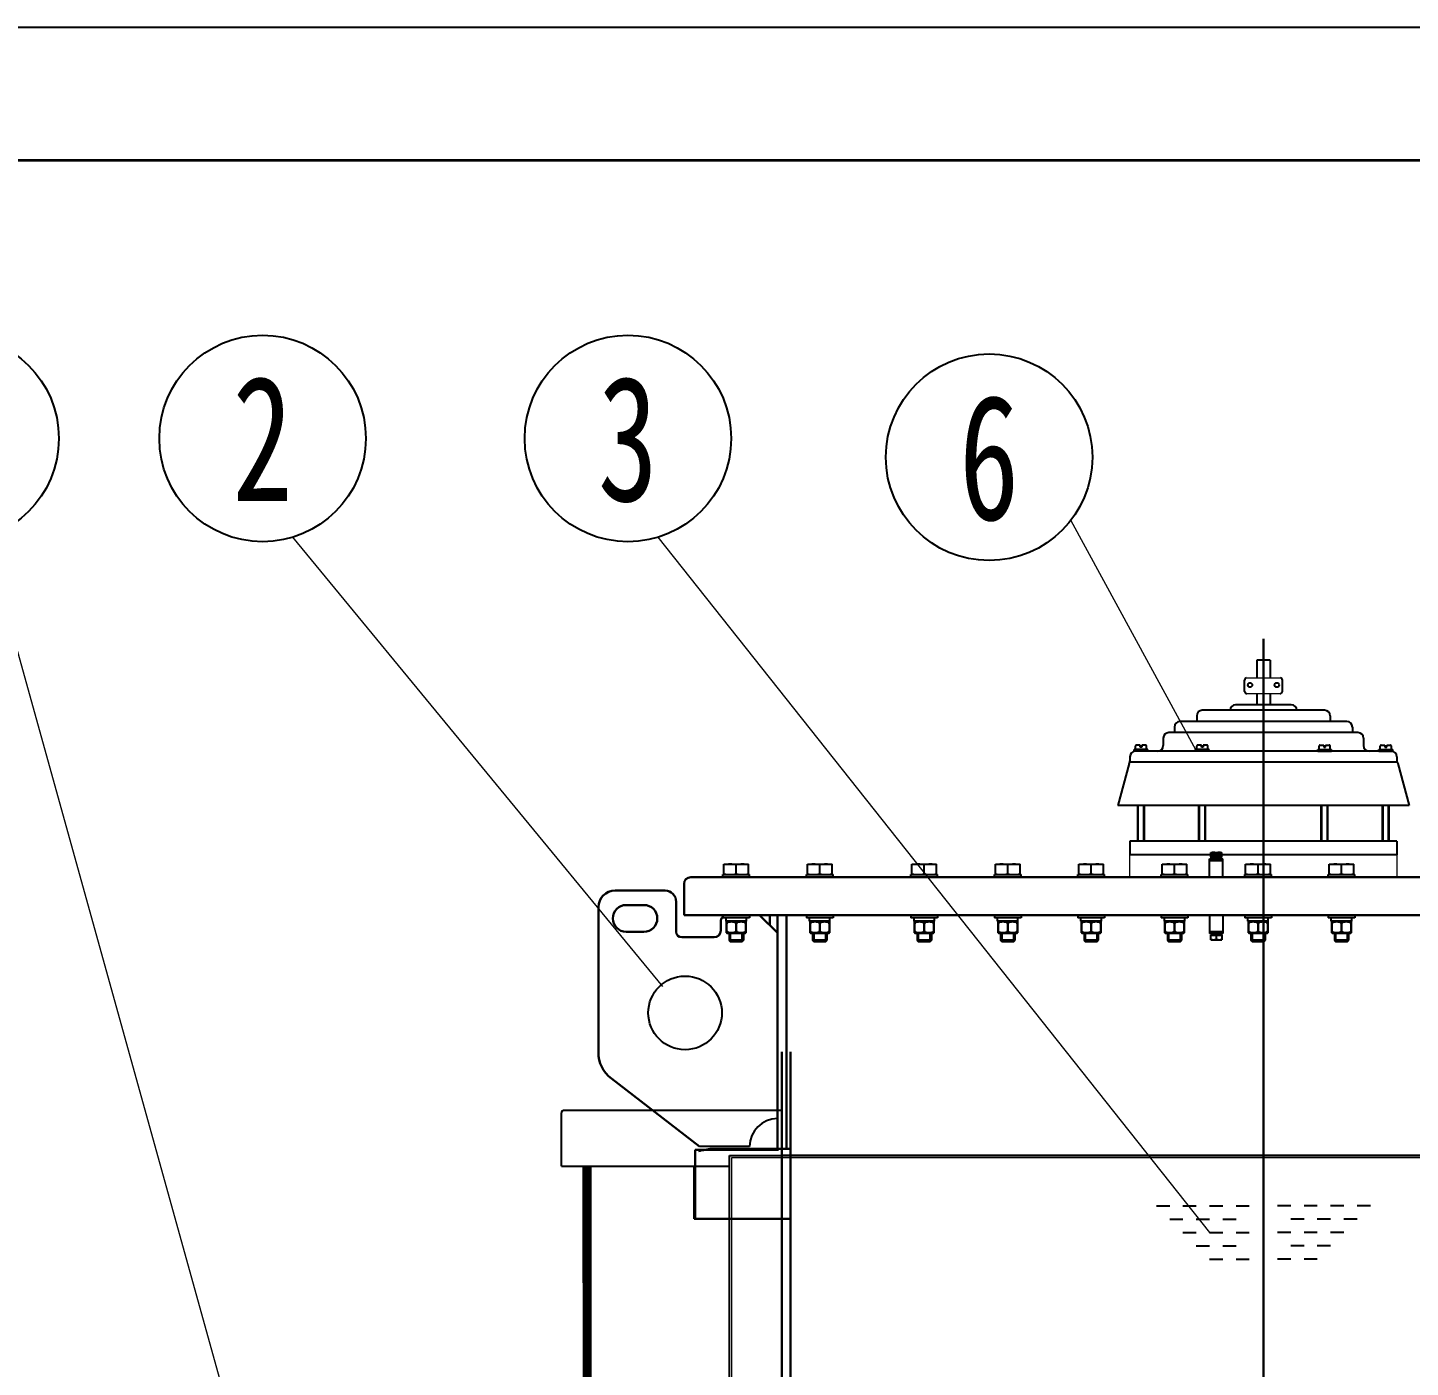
# Model space of a CAD drawing. Extents: x 54056 to 359947, y -41534 to 373650.
# Drawn here: x 82760 to 84003, y -25321 to -24117 of the extents above; entities that cross this region are included whole.
import ezdxf
from ezdxf.enums import TextEntityAlignment as Align

# ---------------------------------------------------------------- set-up
doc = ezdxf.new("R2010")
doc.units = 0
doc.header["$LTSCALE"] = 3
doc.header["$MEASUREMENT"] = 0
for name, pattern in [('CENTER', [50.8, 31.75, -6.35, 6.35, -6.35]), ('CENTERX2', [20.32, 12.7, -2.54, 2.54, -2.54]), ('DASHED', [19.05, 12.7, -6.35])]:
    doc.linetypes.add(name, pattern=pattern)
doc.layers.get('0').update_dxf_attribs({"linetype": 'CONTINUOUS', "lineweight": 30})
for name, color, linetype, lineweight in [('02', 1, 'CONTINUOUS', 18), ('11', 3, 'CONTINUOUS', 18), ('DIM', 4, 'CONTINUOUS', 20), ('标注、文本', 3, 'CONTINUOUS', 25), ('粗实线', 7, 'CONTINUOUS', 35)]:
    doc.layers.add(name, color=color, linetype=linetype, lineweight=lineweight)
for name, color, linetype in [('02___PRT_ALL_AXES', 7, 'CONTINUOUS'), ('08', 1, 'CONTINUOUS'), ('1', 6, 'CENTER'), ('2', 7, 'CONTINUOUS'), ('INTE_THICK', 7, 'CONTINUOUS'), ('ROUNDS', 7, 'CONTINUOUS')]:
    doc.layers.add(name, color=color, linetype=linetype)
doc.styles.get("Standard").update_dxf_attribs({"font": 'STFANGSO.TTF', "width": 0.7})

msp = doc.modelspace()

# ---------------------------------------------------------------- linework, layer by layer
at = {"color": 1, "linetype": 'ByBlock', "lineweight": 30}
msp.add_line((83871.155, -24666), (83871.155, -27149.113), dxfattribs=at)
at = {"color": 7, "linetype": 'Continuous'}
for p, q in [((83823.795, -24862.013), (83833.795, -24862.013)), ((84378.295, -24880.213), (83356.295, -24880.213)), ((83386.183, -24877.713), (83387.838, -24877.713)), ((83395.64, -24877.713), (83398.951, -24877.713)), ((83406.753, -24877.713), (83408.408, -24877.713)), ((83461.183, -24877.713), (83462.838, -24877.713)), ((83470.64, -24877.713), (83473.951, -24877.713)), ((83481.753, -24877.713), (83483.408, -24877.713)), ((83555.183, -24877.713), (83556.838, -24877.713)), ((83564.64, -24877.713), (83567.951, -24877.713)), ((83575.753, -24877.713), (83577.408, -24877.713)), ((83630.183, -24877.713), (83631.838, -24877.713)), ((83639.64, -24877.713), (83642.951, -24877.713)), ((83650.753, -24877.713), (83652.408, -24877.713)), ((83705.183, -24877.713), (83706.838, -24877.713)), ((83714.64, -24877.713), (83717.951, -24877.713)), ((83725.753, -24877.713), (83727.408, -24877.713)), ((83780.183, -24877.713), (83781.838, -24877.713)), ((83789.64, -24877.713), (83792.951, -24877.713)), ((83800.753, -24877.713), (83802.408, -24877.713)), ((83855.183, -24877.713), (83856.838, -24877.713)), ((83864.64, -24877.713), (83867.951, -24877.713)), ((83875.753, -24877.713), (83877.408, -24877.713)), ((83930.183, -24877.713), (83931.838, -24877.713)), ((83939.64, -24877.713), (83942.951, -24877.713)), ((83950.753, -24877.713), (83952.408, -24877.713)), ((83333.295, -24892.213), (83288.295, -24892.213)), ((83350.295, -24914.213), (83350.295, -24886.213)), ((83273.295, -24907.213), (83273.295, -25037.441)), ((83314.295, -24905.213), (83298.295, -24905.213)), ((83343.295, -24929.213), (83343.295, -24902.213)), ((83505.795, -24914.213), (83350.295, -24914.213)), ((83383.295, -24920.213), (83383.295, -24928.213)), ((83406.495, -24919.813), (83388.095, -24919.813)), ((83388.622, -24930.327), (83388.622, -24920.099)), ((83405.969, -24930.327), (83405.969, -24920.099)), ((83434.295, -24930.213), (83418.295, -24914.213)), ((83434.295, -25125.38), (83434.295, -24914.213)), ((83481.495, -24919.813), (83463.095, -24919.813)), ((83463.622, -24930.327), (83463.622, -24920.099)), ((83480.969, -24930.327), (83480.969, -24920.099)), ((84228.795, -24914.213), (83505.795, -24914.213)), ((83575.495, -24919.813), (83557.095, -24919.813)), ((83557.622, -24930.327), (83557.622, -24920.099)), ((83574.969, -24930.327), (83574.969, -24920.099)), ((83650.495, -24919.813), (83632.095, -24919.813)), ((83632.622, -24930.327), (83632.622, -24920.099)), ((83649.969, -24930.327), (83649.969, -24920.099)), ((83725.495, -24919.813), (83707.095, -24919.813)), ((83707.622, -24930.327), (83707.622, -24920.099)), ((83724.969, -24930.327), (83724.969, -24920.099)), ((83800.495, -24919.813), (83782.095, -24919.813)), ((83782.622, -24930.327), (83782.622, -24920.099)), ((83799.969, -24930.327), (83799.969, -24920.099)), ((83875.495, -24919.813), (83857.095, -24919.813)), ((83857.622, -24930.327), (83857.622, -24920.099)), ((83874.969, -24930.327), (83874.969, -24920.099)), ((83950.495, -24919.813), (83932.095, -24919.813)), ((83932.622, -24930.327), (83932.622, -24920.099)), ((83949.969, -24930.327), (83949.969, -24920.099)), ((83298.295, -24929.213), (83314.295, -24929.213)), ((83389.784, -24930.613), (83404.807, -24930.613)), ((83397.295, -24928.109), (83397.295, -24922.317)), ((83464.784, -24930.613), (83479.807, -24930.613)), ((83472.295, -24928.109), (83472.295, -24922.317)), ((83558.784, -24930.613), (83573.807, -24930.613)), ((83566.295, -24928.109), (83566.295, -24922.317)), ((83633.784, -24930.613), (83648.807, -24930.613)), ((83641.295, -24928.109), (83641.295, -24922.317)), ((83708.784, -24930.613), (83723.807, -24930.613)), ((83716.295, -24928.109), (83716.295, -24922.317)), ((83783.784, -24930.613), (83798.807, -24930.613)), ((83791.295, -24928.109), (83791.295, -24922.317)), ((83833.795, -24932.413), (83823.795, -24932.413)), ((83829.53, -24930.813), (83828.607, -24932.413)), ((83829.819, -24930.813), (83828.895, -24932.413)), ((83858.784, -24930.613), (83873.807, -24930.613)), ((83866.295, -24928.109), (83866.295, -24922.317)), ((83933.784, -24930.613), (83948.807, -24930.613)), ((83941.295, -24928.109), (83941.295, -24922.317)), ((83348.295, -24934.213), (83377.295, -24934.213)), ((83392.215, -24938.038), (83390.945, -24936.768)), ((83403.645, -24936.768), (83390.945, -24936.768)), ((83391.898, -24938.038), (83402.693, -24938.038)), ((83402.375, -24938.038), (83403.645, -24936.768)), ((83467.215, -24938.038), (83465.945, -24936.768)), ((83478.645, -24936.768), (83465.945, -24936.768)), ((83466.898, -24938.038), (83477.693, -24938.038)), ((83477.375, -24938.038), (83478.645, -24936.768)), ((83561.215, -24938.038), (83559.945, -24936.768)), ((83572.645, -24936.768), (83559.945, -24936.768)), ((83560.898, -24938.038), (83571.693, -24938.038)), ((83571.375, -24938.038), (83572.645, -24936.768)), ((83636.215, -24938.038), (83634.945, -24936.768)), ((83647.645, -24936.768), (83634.945, -24936.768)), ((83635.898, -24938.038), (83646.693, -24938.038)), ((83646.375, -24938.038), (83647.645, -24936.768)), ((83711.215, -24938.038), (83709.945, -24936.768)), ((83722.645, -24936.768), (83709.945, -24936.768)), ((83710.898, -24938.038), (83721.693, -24938.038)), ((83721.375, -24938.038), (83722.645, -24936.768)), ((83786.215, -24938.038), (83784.945, -24936.768)), ((83797.645, -24936.768), (83784.945, -24936.768)), ((83785.898, -24938.038), (83796.693, -24938.038)), ((83796.375, -24938.038), (83797.645, -24936.768)), ((83861.215, -24938.038), (83859.945, -24936.768)), ((83872.645, -24936.768), (83859.945, -24936.768)), ((83860.898, -24938.038), (83871.693, -24938.038)), ((83871.375, -24938.038), (83872.645, -24936.768)), ((83936.215, -24938.038), (83934.945, -24936.768)), ((83947.645, -24936.768), (83934.945, -24936.768)), ((83935.898, -24938.038), (83946.693, -24938.038)), ((83946.375, -24938.038), (83947.645, -24936.768)), ((83438.155, -25447.213), (83438.155, -25037.213)), ((83285.004, -25061.219), (83364.295, -25122.213)), ((83435.295, -25125.38), (83360.295, -25125.38)), ((83360.295, -25187.213), (83360.295, -25125.38)), ((83434.295, -25124.213), (83375.295, -25124.213)), ((83435.295, -25125.38), (83435.295, -25124.213)), ((83446.155, -25124.213), (83435.295, -25124.213)), ((84303.155, -25130.213), (83439.155, -25130.213)), ((83261.341, -26897.213), (83260.085, -25140.013)), ((83261.341, -26897.213), (83260.085, -25140.013)), ((83261.155, -25495.14), (83261.155, -25140.013)), ((83359.295, -25140.213), (83359.295, -25187.213)), ((83359.295, -25187.213), (83446.155, -25187.213))]:
    msp.add_line(p, q, dxfattribs=at)
at = {"color": 3, "linetype": 'Continuous'}
for p, q in [((83427.295, -24914.213), (83427.295, -24923.213)), ((83442.295, -24914.213), (83442.295, -25124.213)), ((83446.155, -25037.213), (83446.155, -25447.213)), ((83263.354, -26897.213), (83262.01, -25140.013)), ((83263.354, -26897.213), (83262.01, -25140.013)), ((83263.155, -25495.14), (83263.155, -25140.013)), ((83265.01, -25140.013), (83266.354, -26897.213)), ((83265.01, -25140.013), (83266.354, -26897.213)), ((83266.155, -25495.14), (83266.155, -25140.013))]:
    msp.add_line(p, q, dxfattribs=at)
at = {"color": 2, "linetype": 'Continuous'}
for p, q in [((83391.898, -24938.038), (83391.898, -24930.613)), ((83402.693, -24938.038), (83402.693, -24930.613)), ((83466.898, -24938.038), (83466.898, -24930.613)), ((83477.693, -24938.038), (83477.693, -24930.613)), ((83560.898, -24938.038), (83560.898, -24930.613)), ((83571.693, -24938.038), (83571.693, -24930.613)), ((83635.898, -24938.038), (83635.898, -24930.613)), ((83646.693, -24938.038), (83646.693, -24930.613)), ((83710.898, -24938.038), (83710.898, -24930.613)), ((83721.693, -24938.038), (83721.693, -24930.613)), ((83785.898, -24938.038), (83785.898, -24930.613)), ((83796.693, -24938.038), (83796.693, -24930.613)), ((83860.898, -24938.038), (83860.898, -24930.613)), ((83871.693, -24938.038), (83871.693, -24930.613)), ((83935.898, -24938.038), (83935.898, -24930.613)), ((83946.693, -24938.038), (83946.693, -24930.613))]:
    msp.add_line(p, q, dxfattribs=at)
at = {"color": 7, "linetype": 'Continuous'}
for centre, radius, start, end in [((83356.295, -24886.213), 6, 90, 180), ((83288.295, -24907.213), 15, 90, 180), ((83333.295, -24902.213), 10, 0, 90), ((83298.295, -24917.213), 12, 90, 270), ((83314.295, -24917.213), 12, 270, 90), ((83389.295, -24920.213), 6, 132.087528, 180), ((83389.784, -24922.317), 2.504, 90, 117.652096), ((83404.807, -24922.317), 2.504, 62.347904, 90), ((83464.784, -24922.317), 2.504, 90, 117.652096), ((83479.807, -24922.317), 2.504, 62.347904, 90), ((83558.784, -24922.317), 2.504, 90, 117.652096), ((83573.807, -24922.317), 2.504, 62.347904, 90), ((83633.784, -24922.317), 2.504, 90, 117.652096), ((83648.807, -24922.317), 2.504, 62.347904, 90), ((83708.784, -24922.317), 2.504, 90, 117.652096), ((83723.807, -24922.317), 2.504, 62.347904, 90), ((83783.784, -24922.317), 2.504, 90, 117.652096), ((83798.807, -24922.317), 2.504, 62.347904, 90), ((83858.784, -24922.317), 2.504, 90, 117.652096), ((83873.807, -24922.317), 2.504, 62.347904, 90), ((83933.784, -24922.317), 2.504, 90, 117.652096), ((83948.807, -24922.317), 2.504, 62.347904, 90), ((83348.295, -24929.213), 5, 180, 270), ((83377.295, -24928.213), 6, 270, 0), ((83389.784, -24928.109), 2.504, 242.347904, 270), ((83404.807, -24928.109), 2.504, 270, 297.652096), ((83464.784, -24928.109), 2.504, 242.347904, 270), ((83479.807, -24928.109), 2.504, 270, 297.652096), ((83558.784, -24928.109), 2.504, 242.347904, 270), ((83573.807, -24928.109), 2.504, 270, 297.652096), ((83633.784, -24928.109), 2.504, 242.347904, 270), ((83648.807, -24928.109), 2.504, 270, 297.652096), ((83708.784, -24928.109), 2.504, 242.347904, 270), ((83723.807, -24928.109), 2.504, 270, 297.652096), ((83783.784, -24928.109), 2.504, 242.347904, 270), ((83798.807, -24928.109), 2.504, 270, 297.652096), ((83858.784, -24928.109), 2.504, 242.347904, 270), ((83873.807, -24928.109), 2.504, 270, 297.652096), ((83933.784, -24928.109), 2.504, 242.347904, 270), ((83948.807, -24928.109), 2.504, 270, 297.652096), ((83303.295, -25037.441), 30, 180, 232.431408), ((83369.351, -25141.358), 16, 90, 111.810424), ((83375.295, -25140.213), 16, 90, 111.810424)]:
    msp.add_arc(centre, radius, start, end, dxfattribs=at)
for points, knots in [([(83397.295, -24922.317), (83397.295, -24922.073), (83397.166, -24921.591), (83396.707, -24921.044), (83396.138, -24920.669), (83395.322, -24920.34), (83394.251, -24920.141), (83392.958, -24920.078), (83391.665, -24920.141), (83390.594, -24920.34), (83389.779, -24920.669), (83389.21, -24921.044), (83388.751, -24921.591), (83388.622, -24922.073), (83388.622, -24922.317)], [0, 0, 0, 0, 0.06831954, 0.13363892, 0.19647531, 0.25797273, 0.37924939, 0.50003357, 0.62081808, 0.74209453, 0.80358604, 0.86639654, 0.9316918, 1, 1, 1, 1]), ([(83405.969, -24922.317), (83405.969, -24922.073), (83405.84, -24921.591), (83405.381, -24921.044), (83404.811, -24920.669), (83403.996, -24920.34), (83402.925, -24920.141), (83401.633, -24920.078), (83400.34, -24920.141), (83399.268, -24920.34), (83398.453, -24920.669), (83397.883, -24921.044), (83397.424, -24921.591), (83397.295, -24922.073), (83397.295, -24922.317)], [0, 0, 0, 0, 0.06831589, 0.13361298, 0.1964227, 0.25790937, 0.37917325, 0.49994446, 0.62072047, 0.74200295, 0.80350716, 0.8663402, 0.93167151, 1, 1, 1, 1]), ([(83472.295, -24922.317), (83472.295, -24922.073), (83472.166, -24921.591), (83471.707, -24921.044), (83471.138, -24920.669), (83470.322, -24920.34), (83469.251, -24920.141), (83467.958, -24920.078), (83466.665, -24920.141), (83465.594, -24920.34), (83464.779, -24920.669), (83464.21, -24921.044), (83463.751, -24921.591), (83463.622, -24922.073), (83463.622, -24922.317)], [0, 0, 0, 0, 0.06831954, 0.13363892, 0.19647531, 0.25797273, 0.37924939, 0.50003357, 0.62081808, 0.74209453, 0.80358604, 0.86639654, 0.9316918, 1, 1, 1, 1]), ([(83480.969, -24922.317), (83480.969, -24922.073), (83480.84, -24921.591), (83480.381, -24921.044), (83479.811, -24920.669), (83478.996, -24920.34), (83477.925, -24920.141), (83476.633, -24920.078), (83475.34, -24920.141), (83474.268, -24920.34), (83473.453, -24920.669), (83472.883, -24921.044), (83472.424, -24921.591), (83472.295, -24922.073), (83472.295, -24922.317)], [0, 0, 0, 0, 0.06831589, 0.13361298, 0.1964227, 0.25790937, 0.37917325, 0.49994446, 0.62072047, 0.74200295, 0.80350716, 0.8663402, 0.93167151, 1, 1, 1, 1]), ([(83566.295, -24922.317), (83566.295, -24922.073), (83566.166, -24921.591), (83565.707, -24921.044), (83565.138, -24920.669), (83564.322, -24920.34), (83563.251, -24920.141), (83561.958, -24920.078), (83560.665, -24920.141), (83559.594, -24920.34), (83558.779, -24920.669), (83558.21, -24921.044), (83557.751, -24921.591), (83557.622, -24922.073), (83557.622, -24922.317)], [0, 0, 0, 0, 0.06831954, 0.13363892, 0.19647531, 0.25797273, 0.37924939, 0.50003357, 0.62081808, 0.74209453, 0.80358604, 0.86639654, 0.9316918, 1, 1, 1, 1]), ([(83574.969, -24922.317), (83574.969, -24922.073), (83574.84, -24921.591), (83574.381, -24921.044), (83573.811, -24920.669), (83572.996, -24920.34), (83571.925, -24920.141), (83570.633, -24920.078), (83569.34, -24920.141), (83568.268, -24920.34), (83567.453, -24920.669), (83566.883, -24921.044), (83566.424, -24921.591), (83566.295, -24922.073), (83566.295, -24922.317)], [0, 0, 0, 0, 0.06831589, 0.13361298, 0.1964227, 0.25790937, 0.37917325, 0.49994446, 0.62072047, 0.74200295, 0.80350716, 0.8663402, 0.93167151, 1, 1, 1, 1]), ([(83641.295, -24922.317), (83641.295, -24922.073), (83641.166, -24921.591), (83640.707, -24921.044), (83640.138, -24920.669), (83639.322, -24920.34), (83638.251, -24920.141), (83636.958, -24920.078), (83635.665, -24920.141), (83634.594, -24920.34), (83633.779, -24920.669), (83633.21, -24921.044), (83632.751, -24921.591), (83632.622, -24922.073), (83632.622, -24922.317)], [0, 0, 0, 0, 0.06831954, 0.13363892, 0.19647531, 0.25797273, 0.37924939, 0.50003357, 0.62081808, 0.74209453, 0.80358604, 0.86639654, 0.9316918, 1, 1, 1, 1]), ([(83649.969, -24922.317), (83649.969, -24922.073), (83649.84, -24921.591), (83649.381, -24921.044), (83648.811, -24920.669), (83647.996, -24920.34), (83646.925, -24920.141), (83645.633, -24920.078), (83644.34, -24920.141), (83643.268, -24920.34), (83642.453, -24920.669), (83641.883, -24921.044), (83641.424, -24921.591), (83641.295, -24922.073), (83641.295, -24922.317)], [0, 0, 0, 0, 0.06831589, 0.13361298, 0.1964227, 0.25790937, 0.37917325, 0.49994446, 0.62072047, 0.74200295, 0.80350716, 0.8663402, 0.93167151, 1, 1, 1, 1]), ([(83716.295, -24922.317), (83716.295, -24922.073), (83716.166, -24921.591), (83715.707, -24921.044), (83715.138, -24920.669), (83714.322, -24920.34), (83713.251, -24920.141), (83711.958, -24920.078), (83710.665, -24920.141), (83709.594, -24920.34), (83708.779, -24920.669), (83708.21, -24921.044), (83707.751, -24921.591), (83707.622, -24922.073), (83707.622, -24922.317)], [0, 0, 0, 0, 0.06831954, 0.13363892, 0.19647531, 0.25797273, 0.37924939, 0.50003357, 0.62081808, 0.74209453, 0.80358604, 0.86639654, 0.9316918, 1, 1, 1, 1]), ([(83724.969, -24922.317), (83724.969, -24922.073), (83724.84, -24921.591), (83724.381, -24921.044), (83723.811, -24920.669), (83722.996, -24920.34), (83721.925, -24920.141), (83720.633, -24920.078), (83719.34, -24920.141), (83718.268, -24920.34), (83717.453, -24920.669), (83716.883, -24921.044), (83716.424, -24921.591), (83716.295, -24922.073), (83716.295, -24922.317)], [0, 0, 0, 0, 0.06831589, 0.13361298, 0.1964227, 0.25790937, 0.37917325, 0.49994446, 0.62072047, 0.74200295, 0.80350716, 0.8663402, 0.93167151, 1, 1, 1, 1]), ([(83791.295, -24922.317), (83791.295, -24922.073), (83791.166, -24921.591), (83790.707, -24921.044), (83790.138, -24920.669), (83789.322, -24920.34), (83788.251, -24920.141), (83786.958, -24920.078), (83785.665, -24920.141), (83784.594, -24920.34), (83783.779, -24920.669), (83783.21, -24921.044), (83782.751, -24921.591), (83782.622, -24922.073), (83782.622, -24922.317)], [0, 0, 0, 0, 0.06831954, 0.13363892, 0.19647531, 0.25797273, 0.37924939, 0.50003357, 0.62081808, 0.74209453, 0.80358604, 0.86639654, 0.9316918, 1, 1, 1, 1]), ([(83799.969, -24922.317), (83799.969, -24922.073), (83799.84, -24921.591), (83799.381, -24921.044), (83798.811, -24920.669), (83797.996, -24920.34), (83796.925, -24920.141), (83795.633, -24920.078), (83794.34, -24920.141), (83793.268, -24920.34), (83792.453, -24920.669), (83791.883, -24921.044), (83791.424, -24921.591), (83791.295, -24922.073), (83791.295, -24922.317)], [0, 0, 0, 0, 0.06831589, 0.13361298, 0.1964227, 0.25790937, 0.37917325, 0.49994446, 0.62072047, 0.74200295, 0.80350716, 0.8663402, 0.93167151, 1, 1, 1, 1]), ([(83866.295, -24922.317), (83866.295, -24922.073), (83866.166, -24921.591), (83865.707, -24921.044), (83865.138, -24920.669), (83864.322, -24920.34), (83863.251, -24920.141), (83861.958, -24920.078), (83860.665, -24920.141), (83859.594, -24920.34), (83858.779, -24920.669), (83858.21, -24921.044), (83857.751, -24921.591), (83857.622, -24922.073), (83857.622, -24922.317)], [0, 0, 0, 0, 0.06831954, 0.13363892, 0.19647531, 0.25797273, 0.37924939, 0.50003357, 0.62081808, 0.74209453, 0.80358604, 0.86639654, 0.9316918, 1, 1, 1, 1]), ([(83874.969, -24922.317), (83874.969, -24922.073), (83874.84, -24921.591), (83874.381, -24921.044), (83873.811, -24920.669), (83872.996, -24920.34), (83871.925, -24920.141), (83870.633, -24920.078), (83869.34, -24920.141), (83868.268, -24920.34), (83867.453, -24920.669), (83866.883, -24921.044), (83866.424, -24921.591), (83866.295, -24922.073), (83866.295, -24922.317)], [0, 0, 0, 0, 0.06831589, 0.13361298, 0.1964227, 0.25790937, 0.37917325, 0.49994446, 0.62072047, 0.74200295, 0.80350716, 0.8663402, 0.93167151, 1, 1, 1, 1]), ([(83941.295, -24922.317), (83941.295, -24922.073), (83941.166, -24921.591), (83940.707, -24921.044), (83940.138, -24920.669), (83939.322, -24920.34), (83938.251, -24920.141), (83936.958, -24920.078), (83935.665, -24920.141), (83934.594, -24920.34), (83933.779, -24920.669), (83933.21, -24921.044), (83932.751, -24921.591), (83932.622, -24922.073), (83932.622, -24922.317)], [0, 0, 0, 0, 0.06831954, 0.13363892, 0.19647531, 0.25797273, 0.37924939, 0.50003357, 0.62081808, 0.74209453, 0.80358604, 0.86639654, 0.9316918, 1, 1, 1, 1]), ([(83949.969, -24922.317), (83949.969, -24922.073), (83949.84, -24921.591), (83949.381, -24921.044), (83948.811, -24920.669), (83947.996, -24920.34), (83946.925, -24920.141), (83945.633, -24920.078), (83944.34, -24920.141), (83943.268, -24920.34), (83942.453, -24920.669), (83941.883, -24921.044), (83941.424, -24921.591), (83941.295, -24922.073), (83941.295, -24922.317)], [0, 0, 0, 0, 0.06831589, 0.13361298, 0.1964227, 0.25790937, 0.37917325, 0.49994446, 0.62072047, 0.74200295, 0.80350716, 0.8663402, 0.93167151, 1, 1, 1, 1]), ([(83388.622, -24928.109), (83388.622, -24928.352), (83388.751, -24928.835), (83389.21, -24929.382), (83389.779, -24929.756), (83390.594, -24930.085), (83391.665, -24930.284), (83392.958, -24930.348), (83394.251, -24930.285), (83395.322, -24930.085), (83396.137, -24929.757), (83396.707, -24929.382), (83397.166, -24928.835), (83397.295, -24928.352), (83397.295, -24928.109)], [0, 0, 0, 0, 0.06829582, 0.13358371, 0.1963908, 0.25788017, 0.37915389, 0.49993567, 0.6207226, 0.74201401, 0.80351993, 0.86635544, 0.93168065, 1, 1, 1, 1]), ([(83397.295, -24928.109), (83397.295, -24928.352), (83397.424, -24928.835), (83397.883, -24929.382), (83398.453, -24929.757), (83399.268, -24930.085), (83400.339, -24930.285), (83401.632, -24930.348), (83402.925, -24930.285), (83403.996, -24930.085), (83404.811, -24929.756), (83405.381, -24929.382), (83405.84, -24928.835), (83405.969, -24928.352), (83405.969, -24928.109)], [0, 0, 0, 0, 0.06831508, 0.13361999, 0.196443, 0.25793888, 0.37921906, 0.50000776, 0.62079657, 0.74207692, 0.80357124, 0.866388, 0.93168733, 1, 1, 1, 1]), ([(83463.622, -24928.109), (83463.622, -24928.352), (83463.751, -24928.835), (83464.21, -24929.382), (83464.779, -24929.756), (83465.594, -24930.085), (83466.665, -24930.284), (83467.958, -24930.348), (83469.251, -24930.285), (83470.322, -24930.085), (83471.137, -24929.757), (83471.707, -24929.382), (83472.166, -24928.835), (83472.295, -24928.352), (83472.295, -24928.109)], [0, 0, 0, 0, 0.06829582, 0.13358371, 0.1963908, 0.25788017, 0.37915389, 0.49993567, 0.6207226, 0.74201401, 0.80351993, 0.86635544, 0.93168065, 1, 1, 1, 1]), ([(83472.295, -24928.109), (83472.295, -24928.352), (83472.424, -24928.835), (83472.883, -24929.382), (83473.453, -24929.757), (83474.268, -24930.085), (83475.339, -24930.285), (83476.632, -24930.348), (83477.925, -24930.285), (83478.996, -24930.085), (83479.811, -24929.756), (83480.381, -24929.382), (83480.84, -24928.835), (83480.969, -24928.352), (83480.969, -24928.109)], [0, 0, 0, 0, 0.06831508, 0.13361999, 0.196443, 0.25793888, 0.37921906, 0.50000776, 0.62079657, 0.74207692, 0.80357124, 0.866388, 0.93168733, 1, 1, 1, 1]), ([(83557.622, -24928.109), (83557.622, -24928.352), (83557.751, -24928.835), (83558.21, -24929.382), (83558.779, -24929.756), (83559.594, -24930.085), (83560.665, -24930.284), (83561.958, -24930.348), (83563.251, -24930.285), (83564.322, -24930.085), (83565.137, -24929.757), (83565.707, -24929.382), (83566.166, -24928.835), (83566.295, -24928.352), (83566.295, -24928.109)], [0, 0, 0, 0, 0.06829582, 0.13358371, 0.1963908, 0.25788017, 0.37915389, 0.49993567, 0.6207226, 0.74201401, 0.80351993, 0.86635544, 0.93168065, 1, 1, 1, 1]), ([(83566.295, -24928.109), (83566.295, -24928.352), (83566.424, -24928.835), (83566.883, -24929.382), (83567.453, -24929.757), (83568.268, -24930.085), (83569.339, -24930.285), (83570.632, -24930.348), (83571.925, -24930.285), (83572.996, -24930.085), (83573.811, -24929.756), (83574.381, -24929.382), (83574.84, -24928.835), (83574.969, -24928.352), (83574.969, -24928.109)], [0, 0, 0, 0, 0.06831508, 0.13361999, 0.196443, 0.25793888, 0.37921906, 0.50000776, 0.62079657, 0.74207692, 0.80357124, 0.866388, 0.93168733, 1, 1, 1, 1]), ([(83632.622, -24928.109), (83632.622, -24928.352), (83632.751, -24928.835), (83633.21, -24929.382), (83633.779, -24929.756), (83634.594, -24930.085), (83635.665, -24930.284), (83636.958, -24930.348), (83638.251, -24930.285), (83639.322, -24930.085), (83640.137, -24929.757), (83640.707, -24929.382), (83641.166, -24928.835), (83641.295, -24928.352), (83641.295, -24928.109)], [0, 0, 0, 0, 0.06829582, 0.13358371, 0.1963908, 0.25788017, 0.37915389, 0.49993567, 0.6207226, 0.74201401, 0.80351993, 0.86635544, 0.93168065, 1, 1, 1, 1]), ([(83641.295, -24928.109), (83641.295, -24928.352), (83641.424, -24928.835), (83641.883, -24929.382), (83642.453, -24929.757), (83643.268, -24930.085), (83644.339, -24930.285), (83645.632, -24930.348), (83646.925, -24930.285), (83647.996, -24930.085), (83648.811, -24929.756), (83649.381, -24929.382), (83649.84, -24928.835), (83649.969, -24928.352), (83649.969, -24928.109)], [0, 0, 0, 0, 0.06831508, 0.13361999, 0.196443, 0.25793888, 0.37921906, 0.50000776, 0.62079657, 0.74207692, 0.80357124, 0.866388, 0.93168733, 1, 1, 1, 1]), ([(83707.622, -24928.109), (83707.622, -24928.352), (83707.751, -24928.835), (83708.21, -24929.382), (83708.779, -24929.756), (83709.594, -24930.085), (83710.665, -24930.284), (83711.958, -24930.348), (83713.251, -24930.285), (83714.322, -24930.085), (83715.137, -24929.757), (83715.707, -24929.382), (83716.166, -24928.835), (83716.295, -24928.352), (83716.295, -24928.109)], [0, 0, 0, 0, 0.06829582, 0.13358371, 0.1963908, 0.25788017, 0.37915389, 0.49993567, 0.6207226, 0.74201401, 0.80351993, 0.86635544, 0.93168065, 1, 1, 1, 1]), ([(83716.295, -24928.109), (83716.295, -24928.352), (83716.424, -24928.835), (83716.883, -24929.382), (83717.453, -24929.757), (83718.268, -24930.085), (83719.339, -24930.285), (83720.632, -24930.348), (83721.925, -24930.285), (83722.996, -24930.085), (83723.811, -24929.756), (83724.381, -24929.382), (83724.84, -24928.835), (83724.969, -24928.352), (83724.969, -24928.109)], [0, 0, 0, 0, 0.06831508, 0.13361999, 0.196443, 0.25793888, 0.37921906, 0.50000776, 0.62079657, 0.74207692, 0.80357124, 0.866388, 0.93168733, 1, 1, 1, 1]), ([(83782.622, -24928.109), (83782.622, -24928.352), (83782.751, -24928.835), (83783.21, -24929.382), (83783.779, -24929.756), (83784.594, -24930.085), (83785.665, -24930.284), (83786.958, -24930.348), (83788.251, -24930.285), (83789.322, -24930.085), (83790.137, -24929.757), (83790.707, -24929.382), (83791.166, -24928.835), (83791.295, -24928.352), (83791.295, -24928.109)], [0, 0, 0, 0, 0.06829582, 0.13358371, 0.1963908, 0.25788017, 0.37915389, 0.49993567, 0.6207226, 0.74201401, 0.80351993, 0.86635544, 0.93168065, 1, 1, 1, 1]), ([(83791.295, -24928.109), (83791.295, -24928.352), (83791.424, -24928.835), (83791.883, -24929.382), (83792.453, -24929.757), (83793.268, -24930.085), (83794.339, -24930.285), (83795.632, -24930.348), (83796.925, -24930.285), (83797.996, -24930.085), (83798.811, -24929.756), (83799.381, -24929.382), (83799.84, -24928.835), (83799.969, -24928.352), (83799.969, -24928.109)], [0, 0, 0, 0, 0.06831508, 0.13361999, 0.196443, 0.25793888, 0.37921906, 0.50000776, 0.62079657, 0.74207692, 0.80357124, 0.866388, 0.93168733, 1, 1, 1, 1]), ([(83857.622, -24928.109), (83857.622, -24928.352), (83857.751, -24928.835), (83858.21, -24929.382), (83858.779, -24929.756), (83859.594, -24930.085), (83860.665, -24930.284), (83861.958, -24930.348), (83863.251, -24930.285), (83864.322, -24930.085), (83865.137, -24929.757), (83865.707, -24929.382), (83866.166, -24928.835), (83866.295, -24928.352), (83866.295, -24928.109)], [0, 0, 0, 0, 0.06829582, 0.13358371, 0.1963908, 0.25788017, 0.37915389, 0.49993567, 0.6207226, 0.74201401, 0.80351993, 0.86635544, 0.93168065, 1, 1, 1, 1]), ([(83866.295, -24928.109), (83866.295, -24928.352), (83866.424, -24928.835), (83866.883, -24929.382), (83867.453, -24929.757), (83868.268, -24930.085), (83869.339, -24930.285), (83870.632, -24930.348), (83871.925, -24930.285), (83872.996, -24930.085), (83873.811, -24929.756), (83874.381, -24929.382), (83874.84, -24928.835), (83874.969, -24928.352), (83874.969, -24928.109)], [0, 0, 0, 0, 0.06831508, 0.13361999, 0.196443, 0.25793888, 0.37921906, 0.50000776, 0.62079657, 0.74207692, 0.80357124, 0.866388, 0.93168733, 1, 1, 1, 1]), ([(83932.622, -24928.109), (83932.622, -24928.352), (83932.751, -24928.835), (83933.21, -24929.382), (83933.779, -24929.756), (83934.594, -24930.085), (83935.665, -24930.284), (83936.958, -24930.348), (83938.251, -24930.285), (83939.322, -24930.085), (83940.137, -24929.757), (83940.707, -24929.382), (83941.166, -24928.835), (83941.295, -24928.352), (83941.295, -24928.109)], [0, 0, 0, 0, 0.06829582, 0.13358371, 0.1963908, 0.25788017, 0.37915389, 0.49993567, 0.6207226, 0.74201401, 0.80351993, 0.86635544, 0.93168065, 1, 1, 1, 1]), ([(83941.295, -24928.109), (83941.295, -24928.352), (83941.424, -24928.835), (83941.883, -24929.382), (83942.453, -24929.757), (83943.268, -24930.085), (83944.339, -24930.285), (83945.632, -24930.348), (83946.925, -24930.285), (83947.996, -24930.085), (83948.811, -24929.756), (83949.381, -24929.382), (83949.84, -24928.835), (83949.969, -24928.352), (83949.969, -24928.109)], [0, 0, 0, 0, 0.06831508, 0.13361999, 0.196443, 0.25793888, 0.37921906, 0.50000776, 0.62079657, 0.74207692, 0.80357124, 0.866388, 0.93168733, 1, 1, 1, 1])]:
    msp.add_open_spline(points, degree=3, knots=knots, dxfattribs=at)
at = {"layer": '02'}
for p, q in [((83697.95, -24559.554), (83809.955, -24765.435)), ((82722.47, -24574.675), (83075.206, -25842.82)), ((82998.43, -24574.675), (83330.876, -24978.536)), ((83326.846, -24574.675), (83822.7, -25199.532))]:
    msp.add_line(p, q, dxfattribs=at)
at = {"layer": '02___PRT_ALL_AXES', "color": 7, "linetype": 'Continuous'}
for p, q in [((83823.795, -24862.013), (83823.795, -24858.013)), ((83823.795, -24858.013), (83833.795, -24858.013)), ((83828.795, -24862.013), (83828.795, -24858.333)), ((83833.795, -24862.013), (83833.795, -24858.013)), ((83386.183, -24877.713), (83386.183, -24868.467)), ((83386.183, -24868.467), (83408.408, -24868.467)), ((83397.295, -24877.713), (83397.295, -24869.179)), ((83408.408, -24877.713), (83408.408, -24868.467)), ((83461.183, -24877.713), (83461.183, -24868.467)), ((83461.183, -24868.467), (83483.408, -24868.467)), ((83472.295, -24877.713), (83472.295, -24869.179)), ((83483.408, -24877.713), (83483.408, -24868.467)), ((83555.183, -24877.713), (83555.183, -24868.467)), ((83555.183, -24868.467), (83577.408, -24868.467)), ((83566.295, -24877.713), (83566.295, -24869.179)), ((83577.408, -24877.713), (83577.408, -24868.467)), ((83630.183, -24877.713), (83630.183, -24868.467)), ((83630.183, -24868.467), (83652.408, -24868.467)), ((83641.295, -24877.713), (83641.295, -24869.179)), ((83652.408, -24877.713), (83652.408, -24868.467)), ((83705.183, -24877.713), (83705.183, -24868.467)), ((83705.183, -24868.467), (83727.408, -24868.467)), ((83716.295, -24877.713), (83716.295, -24869.179)), ((83727.408, -24877.713), (83727.408, -24868.467)), ((83780.183, -24877.713), (83780.183, -24868.467)), ((83780.183, -24868.467), (83802.408, -24868.467)), ((83791.295, -24877.713), (83791.295, -24869.179)), ((83802.408, -24877.713), (83802.408, -24868.467)), ((83822.795, -24880.213), (83822.795, -24863.613)), ((83822.795, -24863.613), (83834.795, -24863.613)), ((83822.795, -24865.213), (83834.795, -24865.213)), ((83824.145, -24863.613), (83824.145, -24862.013)), ((83833.445, -24863.613), (83833.445, -24862.013)), ((83834.795, -24880.213), (83834.795, -24863.613)), ((83855.183, -24877.713), (83855.183, -24868.467)), ((83855.183, -24868.467), (83877.408, -24868.467)), ((83866.295, -24877.713), (83866.295, -24869.179)), ((83877.408, -24877.713), (83877.408, -24868.467)), ((83930.183, -24877.713), (83930.183, -24868.467)), ((83930.183, -24868.467), (83952.408, -24868.467)), ((83941.295, -24877.713), (83941.295, -24869.179)), ((83952.408, -24877.713), (83952.408, -24868.467)), ((83385.295, -24880.213), (83385.295, -24877.713)), ((83385.295, -24877.713), (83386.183, -24877.713)), ((83387.838, -24877.713), (83395.64, -24877.713)), ((83398.951, -24877.713), (83406.753, -24877.713)), ((83408.408, -24877.713), (83409.295, -24877.713)), ((83409.295, -24880.213), (83409.295, -24877.713)), ((83460.295, -24880.213), (83460.295, -24877.713)), ((83460.295, -24877.713), (83461.183, -24877.713)), ((83462.838, -24877.713), (83470.64, -24877.713)), ((83473.951, -24877.713), (83481.753, -24877.713)), ((83483.408, -24877.713), (83484.295, -24877.713)), ((83484.295, -24880.213), (83484.295, -24877.713)), ((83554.295, -24880.213), (83554.295, -24877.713)), ((83554.295, -24877.713), (83555.183, -24877.713)), ((83556.838, -24877.713), (83564.64, -24877.713)), ((83567.951, -24877.713), (83575.753, -24877.713)), ((83577.408, -24877.713), (83578.295, -24877.713)), ((83578.295, -24880.213), (83578.295, -24877.713)), ((83629.295, -24880.213), (83629.295, -24877.713)), ((83629.295, -24877.713), (83630.183, -24877.713)), ((83631.838, -24877.713), (83639.64, -24877.713)), ((83642.951, -24877.713), (83650.753, -24877.713)), ((83652.408, -24877.713), (83653.295, -24877.713)), ((83653.295, -24880.213), (83653.295, -24877.713)), ((83704.295, -24880.213), (83704.295, -24877.713)), ((83704.295, -24877.713), (83705.183, -24877.713)), ((83706.838, -24877.713), (83714.64, -24877.713)), ((83717.951, -24877.713), (83725.753, -24877.713)), ((83727.408, -24877.713), (83728.295, -24877.713)), ((83728.295, -24880.213), (83728.295, -24877.713)), ((83779.295, -24880.213), (83779.295, -24877.713)), ((83779.295, -24877.713), (83780.183, -24877.713)), ((83781.838, -24877.713), (83789.64, -24877.713)), ((83792.951, -24877.713), (83800.753, -24877.713)), ((83802.408, -24877.713), (83803.295, -24877.713)), ((83803.295, -24880.213), (83803.295, -24877.713)), ((83854.295, -24880.213), (83854.295, -24877.713)), ((83854.295, -24877.713), (83855.183, -24877.713)), ((83856.838, -24877.713), (83864.64, -24877.713)), ((83867.951, -24877.713), (83875.753, -24877.713)), ((83877.408, -24877.713), (83878.295, -24877.713)), ((83878.295, -24880.213), (83878.295, -24877.713)), ((83929.295, -24880.213), (83929.295, -24877.713)), ((83929.295, -24877.713), (83930.183, -24877.713)), ((83931.838, -24877.713), (83939.64, -24877.713)), ((83942.951, -24877.713), (83950.753, -24877.713)), ((83952.408, -24877.713), (83953.295, -24877.713)), ((83953.295, -24880.213), (83953.295, -24877.713)), ((83385.295, -24914.213), (83385.295, -24916.713)), ((83409.295, -24916.713), (83385.295, -24916.713)), ((83388.095, -24919.813), (83388.095, -24916.713)), ((83406.495, -24919.813), (83406.495, -24916.713)), ((83409.295, -24914.213), (83409.295, -24916.713)), ((83460.295, -24914.213), (83460.295, -24916.713)), ((83484.295, -24916.713), (83460.295, -24916.713)), ((83463.095, -24919.813), (83463.095, -24916.713)), ((83481.495, -24919.813), (83481.495, -24916.713)), ((83484.295, -24914.213), (83484.295, -24916.713)), ((83554.295, -24914.213), (83554.295, -24916.713)), ((83578.295, -24916.713), (83554.295, -24916.713)), ((83557.095, -24919.813), (83557.095, -24916.713)), ((83575.495, -24919.813), (83575.495, -24916.713)), ((83578.295, -24914.213), (83578.295, -24916.713)), ((83629.295, -24914.213), (83629.295, -24916.713)), ((83653.295, -24916.713), (83629.295, -24916.713)), ((83632.095, -24919.813), (83632.095, -24916.713)), ((83650.495, -24919.813), (83650.495, -24916.713)), ((83653.295, -24914.213), (83653.295, -24916.713)), ((83704.295, -24914.213), (83704.295, -24916.713)), ((83728.295, -24916.713), (83704.295, -24916.713)), ((83707.095, -24919.813), (83707.095, -24916.713)), ((83725.495, -24919.813), (83725.495, -24916.713)), ((83728.295, -24914.213), (83728.295, -24916.713)), ((83779.295, -24914.213), (83779.295, -24916.713)), ((83803.295, -24916.713), (83779.295, -24916.713)), ((83782.095, -24919.813), (83782.095, -24916.713)), ((83800.495, -24919.813), (83800.495, -24916.713)), ((83803.295, -24914.213), (83803.295, -24916.713)), ((83822.795, -24914.213), (83822.795, -24930.813)), ((83834.795, -24914.213), (83834.795, -24930.813)), ((83854.295, -24914.213), (83854.295, -24916.713)), ((83878.295, -24916.713), (83854.295, -24916.713)), ((83857.095, -24919.813), (83857.095, -24916.713)), ((83875.495, -24919.813), (83875.495, -24916.713)), ((83878.295, -24914.213), (83878.295, -24916.713)), ((83929.295, -24914.213), (83929.295, -24916.713)), ((83953.295, -24916.713), (83929.295, -24916.713)), ((83932.095, -24919.813), (83932.095, -24916.713)), ((83950.495, -24919.813), (83950.495, -24916.713)), ((83953.295, -24914.213), (83953.295, -24916.713)), ((83390.945, -24930.613), (83390.945, -24936.768)), ((83403.645, -24930.613), (83403.645, -24936.768)), ((83465.945, -24930.613), (83465.945, -24936.768)), ((83478.645, -24930.613), (83478.645, -24936.768)), ((83559.945, -24930.613), (83559.945, -24936.768)), ((83572.645, -24930.613), (83572.645, -24936.768)), ((83634.945, -24930.613), (83634.945, -24936.768)), ((83647.645, -24930.613), (83647.645, -24936.768)), ((83709.945, -24930.613), (83709.945, -24936.768)), ((83722.645, -24930.613), (83722.645, -24936.768)), ((83784.945, -24930.613), (83784.945, -24936.768)), ((83797.645, -24930.613), (83797.645, -24936.768)), ((83834.795, -24929.213), (83822.795, -24929.213)), ((83834.795, -24930.813), (83822.795, -24930.813)), ((83823.795, -24936.413), (83823.795, -24932.413)), ((83824.145, -24930.813), (83824.145, -24932.413)), ((83828.795, -24932.413), (83828.795, -24936.092)), ((83833.445, -24930.813), (83833.445, -24932.413)), ((83833.795, -24932.413), (83833.795, -24936.413)), ((83859.945, -24930.613), (83859.945, -24936.768)), ((83872.645, -24930.613), (83872.645, -24936.768)), ((83934.945, -24930.613), (83934.945, -24936.768)), ((83947.645, -24930.613), (83947.645, -24936.768)), ((83823.795, -24936.413), (83833.795, -24936.413)), ((83409.295, -25122.213), (83364.295, -25122.213))]:
    msp.add_line(p, q, dxfattribs=at)
msp.add_circle((83351.246, -25002.158), 33.093, dxfattribs=at)
msp.add_arc((83434.295, -25122.213), 25, 90, 180, dxfattribs=at)
for points in [[(83826.295, -24858.013), (83825.455, -24858.013), (83824.612, -24858.138), (83823.795, -24858.333)], [(83828.795, -24858.333), (83827.978, -24858.138), (83827.135, -24858.013), (83826.295, -24858.013)], [(83831.295, -24858.013), (83830.455, -24858.013), (83829.612, -24858.138), (83828.795, -24858.333)], [(83833.795, -24858.333), (83832.978, -24858.138), (83832.135, -24858.013), (83831.295, -24858.013)], [(83823.795, -24936.092), (83824.612, -24936.288), (83825.455, -24936.413), (83826.295, -24936.413)], [(83826.295, -24936.413), (83827.135, -24936.413), (83827.978, -24936.288), (83828.795, -24936.092)], [(83828.795, -24936.092), (83829.612, -24936.288), (83830.455, -24936.413), (83831.295, -24936.413)], [(83831.295, -24936.413), (83832.135, -24936.413), (83832.978, -24936.288), (83833.795, -24936.092)]]:
    msp.add_open_spline(points, degree=3, dxfattribs=at)
for points, knots in [([(83391.739, -24868.467), (83390.806, -24868.467), (83388.933, -24868.601), (83387.094, -24868.961), (83386.183, -24869.179)], [0, 0, 0, 0, 0.49901332, 1, 1, 1, 1]), ([(83397.295, -24869.179), (83396.384, -24868.961), (83394.545, -24868.601), (83392.673, -24868.467), (83391.739, -24868.467)], [0, 0, 0, 0, 0.50098217, 1, 1, 1, 1]), ([(83402.852, -24868.467), (83401.918, -24868.467), (83400.046, -24868.601), (83398.207, -24868.961), (83397.295, -24869.179)], [0, 0, 0, 0, 0.49901332, 1, 1, 1, 1]), ([(83408.408, -24869.179), (83407.496, -24868.961), (83405.657, -24868.601), (83403.785, -24868.467), (83402.852, -24868.467)], [0, 0, 0, 0, 0.50098217, 1, 1, 1, 1]), ([(83466.739, -24868.467), (83465.806, -24868.467), (83463.933, -24868.601), (83462.094, -24868.961), (83461.183, -24869.179)], [0, 0, 0, 0, 0.49901332, 1, 1, 1, 1]), ([(83472.295, -24869.179), (83471.384, -24868.961), (83469.545, -24868.601), (83467.673, -24868.467), (83466.739, -24868.467)], [0, 0, 0, 0, 0.50098217, 1, 1, 1, 1]), ([(83477.852, -24868.467), (83476.918, -24868.467), (83475.046, -24868.601), (83473.207, -24868.961), (83472.295, -24869.179)], [0, 0, 0, 0, 0.49901332, 1, 1, 1, 1]), ([(83483.408, -24869.179), (83482.496, -24868.961), (83480.657, -24868.601), (83478.785, -24868.467), (83477.852, -24868.467)], [0, 0, 0, 0, 0.50098217, 1, 1, 1, 1]), ([(83560.739, -24868.467), (83559.806, -24868.467), (83557.933, -24868.601), (83556.094, -24868.961), (83555.183, -24869.179)], [0, 0, 0, 0, 0.49901332, 1, 1, 1, 1]), ([(83566.295, -24869.179), (83565.384, -24868.961), (83563.545, -24868.601), (83561.673, -24868.467), (83560.739, -24868.467)], [0, 0, 0, 0, 0.50098217, 1, 1, 1, 1]), ([(83571.852, -24868.467), (83570.918, -24868.467), (83569.046, -24868.601), (83567.207, -24868.961), (83566.295, -24869.179)], [0, 0, 0, 0, 0.49901332, 1, 1, 1, 1]), ([(83577.408, -24869.179), (83576.496, -24868.961), (83574.657, -24868.601), (83572.785, -24868.467), (83571.852, -24868.467)], [0, 0, 0, 0, 0.50098217, 1, 1, 1, 1]), ([(83635.739, -24868.467), (83634.806, -24868.467), (83632.933, -24868.601), (83631.094, -24868.961), (83630.183, -24869.179)], [0, 0, 0, 0, 0.49901332, 1, 1, 1, 1]), ([(83641.295, -24869.179), (83640.384, -24868.961), (83638.545, -24868.601), (83636.673, -24868.467), (83635.739, -24868.467)], [0, 0, 0, 0, 0.50098217, 1, 1, 1, 1]), ([(83646.852, -24868.467), (83645.918, -24868.467), (83644.046, -24868.601), (83642.207, -24868.961), (83641.295, -24869.179)], [0, 0, 0, 0, 0.49901332, 1, 1, 1, 1]), ([(83652.408, -24869.179), (83651.496, -24868.961), (83649.657, -24868.601), (83647.785, -24868.467), (83646.852, -24868.467)], [0, 0, 0, 0, 0.50098217, 1, 1, 1, 1]), ([(83710.739, -24868.467), (83709.806, -24868.467), (83707.933, -24868.601), (83706.094, -24868.961), (83705.183, -24869.179)], [0, 0, 0, 0, 0.49901332, 1, 1, 1, 1]), ([(83716.295, -24869.179), (83715.384, -24868.961), (83713.545, -24868.601), (83711.673, -24868.467), (83710.739, -24868.467)], [0, 0, 0, 0, 0.50098217, 1, 1, 1, 1]), ([(83721.852, -24868.467), (83720.918, -24868.467), (83719.046, -24868.601), (83717.207, -24868.961), (83716.295, -24869.179)], [0, 0, 0, 0, 0.49901332, 1, 1, 1, 1]), ([(83727.408, -24869.179), (83726.496, -24868.961), (83724.657, -24868.601), (83722.785, -24868.467), (83721.852, -24868.467)], [0, 0, 0, 0, 0.50098217, 1, 1, 1, 1]), ([(83785.739, -24868.467), (83784.806, -24868.467), (83782.933, -24868.601), (83781.094, -24868.961), (83780.183, -24869.179)], [0, 0, 0, 0, 0.49901332, 1, 1, 1, 1]), ([(83791.295, -24869.179), (83790.384, -24868.961), (83788.545, -24868.601), (83786.673, -24868.467), (83785.739, -24868.467)], [0, 0, 0, 0, 0.50098217, 1, 1, 1, 1]), ([(83796.852, -24868.467), (83795.918, -24868.467), (83794.046, -24868.601), (83792.207, -24868.961), (83791.295, -24869.179)], [0, 0, 0, 0, 0.49901332, 1, 1, 1, 1]), ([(83802.408, -24869.179), (83801.496, -24868.961), (83799.657, -24868.601), (83797.785, -24868.467), (83796.852, -24868.467)], [0, 0, 0, 0, 0.50098217, 1, 1, 1, 1]), ([(83860.739, -24868.467), (83859.806, -24868.467), (83857.933, -24868.601), (83856.094, -24868.961), (83855.183, -24869.179)], [0, 0, 0, 0, 0.49901332, 1, 1, 1, 1]), ([(83866.295, -24869.179), (83865.384, -24868.961), (83863.545, -24868.601), (83861.673, -24868.467), (83860.739, -24868.467)], [0, 0, 0, 0, 0.50098217, 1, 1, 1, 1]), ([(83871.852, -24868.467), (83870.918, -24868.467), (83869.046, -24868.601), (83867.207, -24868.961), (83866.295, -24869.179)], [0, 0, 0, 0, 0.49901332, 1, 1, 1, 1]), ([(83877.408, -24869.179), (83876.496, -24868.961), (83874.657, -24868.601), (83872.785, -24868.467), (83871.852, -24868.467)], [0, 0, 0, 0, 0.50098217, 1, 1, 1, 1]), ([(83935.739, -24868.467), (83934.806, -24868.467), (83932.933, -24868.601), (83931.094, -24868.961), (83930.183, -24869.179)], [0, 0, 0, 0, 0.49901332, 1, 1, 1, 1]), ([(83941.295, -24869.179), (83940.384, -24868.961), (83938.545, -24868.601), (83936.673, -24868.467), (83935.739, -24868.467)], [0, 0, 0, 0, 0.50098217, 1, 1, 1, 1]), ([(83946.852, -24868.467), (83945.918, -24868.467), (83944.046, -24868.601), (83942.207, -24868.961), (83941.295, -24869.179)], [0, 0, 0, 0, 0.49901332, 1, 1, 1, 1]), ([(83952.408, -24869.179), (83951.496, -24868.961), (83949.657, -24868.601), (83947.785, -24868.467), (83946.852, -24868.467)], [0, 0, 0, 0, 0.50098217, 1, 1, 1, 1])]:
    msp.add_open_spline(points, degree=3, knots=knots, dxfattribs=at)
at = {"layer": '08', "color": 1}
for centre in [(82695.51, -24485.866), (82971.47, -24485.866), (83299.886, -24485.866), (83624.587, -24502.705)]:
    msp.add_circle(centre, 92.811, dxfattribs=at)
at = {"layer": '1', "color": 1, "linetype": 'CENTERX2', "lineweight": -3, "ltscale": 0.1}
msp.add_line((83871.155, -24666), (83871.155, -24873.815), dxfattribs=at)
at = {"layer": '1'}
for p, q in [((83754.955, -24766.935), (83754.955, -24765.435)), ((83767.355, -24765.435), (83754.955, -24765.435)), ((83767.355, -24766.935), (83754.955, -24766.935)), ((83756.155, -24765.435), (83756.155, -24762.335)), ((83766.155, -24765.435), (83756.155, -24765.435)), ((83760.355, -24761.535), (83756.955, -24761.535)), ((83760.355, -24763.235), (83760.355, -24761.535)), ((83761.955, -24763.235), (83760.355, -24763.235)), ((83765.355, -24761.535), (83761.955, -24761.535)), ((83761.955, -24761.535), (83761.955, -24763.235)), ((83766.155, -24765.435), (83766.155, -24762.335)), ((83767.355, -24766.935), (83767.355, -24765.435)), ((83809.955, -24766.935), (83809.955, -24765.435)), ((83822.355, -24765.435), (83809.955, -24765.435)), ((83822.355, -24766.935), (83809.955, -24766.935)), ((83811.155, -24765.435), (83811.155, -24762.335)), ((83821.155, -24765.435), (83811.155, -24765.435)), ((83815.355, -24761.535), (83811.955, -24761.535)), ((83815.355, -24763.235), (83815.355, -24761.535)), ((83816.955, -24763.235), (83815.355, -24763.235)), ((83820.355, -24761.535), (83816.955, -24761.535)), ((83816.955, -24761.535), (83816.955, -24763.235)), ((83821.155, -24765.435), (83821.155, -24762.335)), ((83822.355, -24766.935), (83822.355, -24765.435)), ((83919.955, -24766.935), (83919.955, -24765.435)), ((83919.955, -24765.435), (83932.355, -24765.435)), ((83919.955, -24766.935), (83932.355, -24766.935)), ((83921.155, -24765.435), (83921.155, -24762.335)), ((83921.155, -24765.435), (83931.155, -24765.435)), ((83921.955, -24761.535), (83925.355, -24761.535)), ((83925.355, -24761.535), (83925.355, -24763.235)), ((83925.355, -24763.235), (83926.955, -24763.235)), ((83926.955, -24763.235), (83926.955, -24761.535)), ((83926.955, -24761.535), (83930.355, -24761.535)), ((83931.155, -24765.435), (83931.155, -24762.335)), ((83932.355, -24766.935), (83932.355, -24765.435)), ((83974.955, -24766.935), (83974.955, -24765.435)), ((83974.955, -24765.435), (83987.355, -24765.435)), ((83974.955, -24766.935), (83987.355, -24766.935)), ((83976.155, -24765.435), (83976.155, -24762.335)), ((83976.155, -24765.435), (83986.155, -24765.435)), ((83976.955, -24761.535), (83980.355, -24761.535)), ((83980.355, -24761.535), (83980.355, -24763.235)), ((83980.355, -24763.235), (83981.955, -24763.235)), ((83981.955, -24763.235), (83981.955, -24761.535)), ((83981.955, -24761.535), (83985.355, -24761.535)), ((83986.155, -24765.435), (83986.155, -24762.335)), ((83987.355, -24766.935), (83987.355, -24765.435)), ((83758.155, -24847.713), (83758.155, -24815.713)), ((83764.155, -24847.713), (83764.155, -24815.713)), ((83813.155, -24847.713), (83813.155, -24815.713)), ((83819.155, -24847.713), (83819.155, -24815.713)), ((83923.155, -24847.713), (83923.155, -24815.713)), ((83929.155, -24847.713), (83929.155, -24815.713)), ((83978.155, -24847.713), (83978.155, -24815.713)), ((83984.155, -24847.713), (83984.155, -24815.713))]:
    msp.add_line(p, q, dxfattribs=at)
for centre, start, end in [((83756.955, -24762.335), 90, 180), ((83765.355, -24762.335), 0, 90), ((83811.955, -24762.335), 90, 180), ((83820.355, -24762.335), 0, 90), ((83921.955, -24762.335), 90, 180), ((83930.355, -24762.335), 0, 90), ((83976.955, -24762.335), 90, 180), ((83985.355, -24762.335), 0, 90)]:
    msp.add_arc(centre, 0.8, start, end, dxfattribs=at)
at = {"layer": '2'}
for p, q in [((83758.655, -24847.713), (83758.655, -24815.713)), ((83763.655, -24847.713), (83763.655, -24815.713)), ((83813.655, -24847.713), (83813.655, -24815.713)), ((83818.655, -24847.713), (83818.655, -24815.713)), ((83923.655, -24847.713), (83923.655, -24815.713)), ((83928.655, -24847.713), (83928.655, -24815.713)), ((83978.655, -24847.713), (83978.655, -24815.713)), ((83983.655, -24847.713), (83983.655, -24815.713))]:
    msp.add_line(p, q, dxfattribs=at)
at = {"layer": 'DIM', "color": 3}
for p, q in [((83856.082, -24700.986), (83886.229, -24700.986)), ((83856.155, -24715.213), (83886.155, -24715.213))]:
    msp.add_line(p, q, dxfattribs=at)
at = {"layer": 'DIM', "color": 2}
for points in [[(83751.155, -24860.213), (83991.155, -24860.213), (83991.155, -24880.213), (83751.155, -24880.213)], [(83393.155, -25132.213), (84349.155, -25132.213), (84349.155, -26048.213), (83393.155, -26048.213)]]:
    msp.add_lwpolyline(points, close=True, dxfattribs=at)
at = {"layer": 'INTE_THICK', "color": 2, "linetype": 'DASHED', "lineweight": -2, "ltscale": 5}
for p, q in [((83775.004, -25175.684), (83786.928, -25175.684)), ((83798.852, -25175.684), (83810.776, -25175.684)), ((83822.7, -25175.684), (83834.624, -25175.684)), ((83846.548, -25175.684), (83858.472, -25175.684)), ((83895.763, -25175.684), (83883.839, -25175.684)), ((83919.611, -25175.684), (83907.687, -25175.684)), ((83943.459, -25175.684), (83931.535, -25175.684)), ((83967.307, -25175.684), (83955.383, -25175.684)), ((83786.928, -25187.608), (83798.852, -25187.608)), ((83810.776, -25187.608), (83822.7, -25187.608)), ((83834.624, -25187.608), (83846.548, -25187.608)), ((83907.687, -25187.608), (83895.763, -25187.608)), ((83931.535, -25187.608), (83919.611, -25187.608)), ((83955.383, -25187.608), (83943.459, -25187.608)), ((83798.852, -25199.532), (83810.776, -25199.532)), ((83822.7, -25199.532), (83834.624, -25199.532)), ((83846.548, -25199.532), (83858.472, -25199.532)), ((83895.763, -25199.532), (83883.839, -25199.532)), ((83919.611, -25199.532), (83907.687, -25199.532)), ((83943.459, -25199.532), (83931.535, -25199.532)), ((83810.776, -25211.456), (83822.7, -25211.456)), ((83834.624, -25211.456), (83846.548, -25211.456)), ((83907.687, -25211.456), (83895.763, -25211.456)), ((83931.535, -25211.456), (83919.611, -25211.456)), ((83822.7, -25223.38), (83834.624, -25223.38)), ((83846.548, -25223.38), (83858.472, -25223.38)), ((83895.763, -25223.38), (83883.839, -25223.38)), ((83919.611, -25223.38), (83907.687, -25223.38))]:
    msp.add_line(p, q, dxfattribs=at)
at = {"layer": 'ROUNDS', "color": 7, "linetype": 'Continuous'}
for p, q in [((83240.015, -25140.013), (83240.015, -25092.013)), ((83438.155, -25090.013), (83242.015, -25090.013)), ((83240.015, -25140.013), (83391.155, -25140.013))]:
    msp.add_line(p, q, dxfattribs=at)
msp.add_lwpolyline([(83391.155, -25130.213), (84351.155, -25130.213), (84351.155, -26050.213), (83391.155, -26050.213)], close=True, dxfattribs=at)
msp.add_arc((83242.015, -25092.013), 2, 90, 180, dxfattribs=at)
at = {"layer": '标注、文本'}
for p, q in [((87460.034, -24116.634), (77430.68, -24116.634)), ((83877.155, -24685.213), (83865.155, -24685.213)), ((83865.155, -24685.213), (83865.155, -24700.986)), ((83877.155, -24685.213), (83877.155, -24700.986)), ((83854.155, -24713.213), (83854.155, -24702.985)), ((83888.155, -24713.213), (83888.155, -24702.985)), ((83865.155, -24715.213), (83865.155, -24725.213)), ((83877.155, -24715.213), (83877.155, -24725.213)), ((83926.155, -24730.213), (83816.155, -24730.213)), ((83841.155, -24730.213), (83841.155, -24730.213)), ((83896.155, -24725.213), (83846.155, -24725.213)), ((83901.155, -24730.213), (83901.155, -24730.213)), ((83791.155, -24745.213), (83791.155, -24750.213)), ((83946.155, -24740.213), (83796.155, -24740.213)), ((83811.155, -24735.213), (83811.155, -24740.213)), ((83931.155, -24735.213), (83931.155, -24740.213)), ((83951.155, -24745.213), (83951.155, -24750.213)), ((83781.155, -24755.213), (83781.155, -24761.935)), ((83956.155, -24750.213), (83786.155, -24750.213)), ((83961.155, -24755.213), (83961.155, -24761.935)), ((83751.155, -24771.935), (83751.155, -24775.579)), ((83776.155, -24766.935), (83756.155, -24766.935)), ((83966.155, -24766.935), (83776.155, -24766.935)), ((83986.155, -24766.935), (83966.155, -24766.935)), ((83991.155, -24771.935), (83991.155, -24775.579)), ((83750.47, -24778.106), (83740.155, -24815.713)), ((83991.155, -24776.935), (83751.155, -24776.935)), ((83991.841, -24778.106), (84002.155, -24815.713)), ((84002.155, -24815.713), (83740.155, -24815.713)), ((83991.155, -24847.713), (83751.155, -24847.713)), ((83751.155, -24847.713), (83751.155, -24860.213)), ((83991.155, -24847.713), (83991.155, -24860.213)), ((83991.155, -24860.213), (83751.155, -24860.213))]:
    msp.add_line(p, q, dxfattribs=at)
for centre in [(83859.155, -24707.405), (83883.155, -24707.405)]:
    msp.add_circle(centre, 2, dxfattribs=at)
for centre, radius, start, end in [((83856.155, -24702.985), 2, 92.101738, 180), ((83886.155, -24702.985), 2, 0, 87.898262), ((83856.155, -24713.213), 2, 180, 270), ((83886.155, -24713.213), 2, 270, 0), ((83816.155, -24735.213), 5, 90, 180), ((83846.155, -24730.213), 5, 90, 180), ((83896.155, -24730.213), 5, 0, 90), ((83926.155, -24735.213), 5, 0, 90), ((83796.155, -24745.213), 5, 90, 180), ((83946.155, -24745.213), 5, 0, 90), ((83786.155, -24755.213), 5, 90, 180), ((83956.155, -24755.213), 5, 0, 90), ((83756.155, -24771.935), 5, 90, 180), ((83776.155, -24761.935), 5, 270, 0), ((83966.155, -24761.935), 5, 180, 270), ((83986.155, -24771.935), 5, 0, 90), ((83746.155, -24775.579), 5, 329.637612, 0), ((83996.155, -24775.579), 5, 180, 210.362388)]:
    msp.add_arc(centre, radius, start, end, dxfattribs=at)
at = {"layer": '粗实线'}
msp.add_line((87340.637, -24236.031), (78027.665, -24236.031), dxfattribs=at)

# ---------------------------------------------------------------- texts
at = {"layer": '11', "width": 0.707}
for s, p in [('2', (82971.47, -24485.866)), ('3', (83299.886, -24485.866)), ('6', (83624.587, -24502.705))]:
    msp.add_text(s, height=112.5, dxfattribs=at).set_placement(p, align=Align.MIDDLE_CENTER)

doc.saveas('drawing.dxf')
